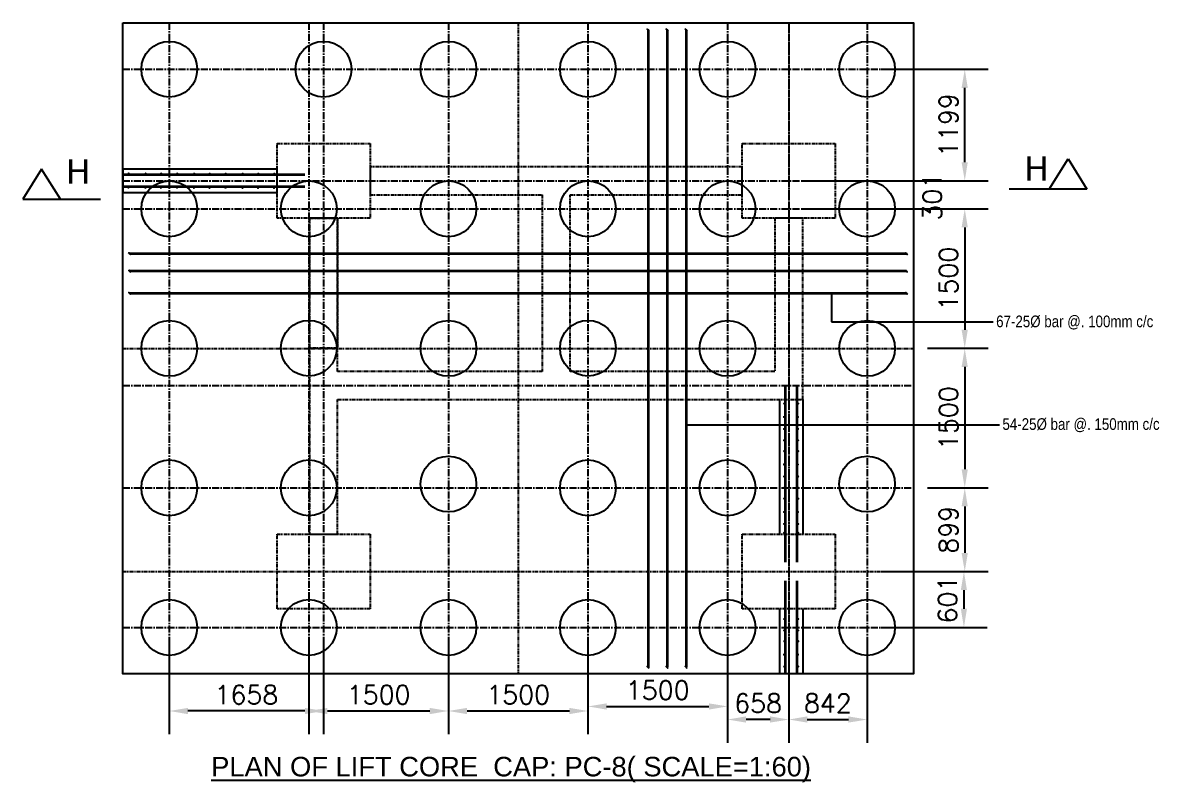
# Model space of a CAD drawing. Header units: millimetres. Extents: x 6239764 to 13047540, y 367704 to 979893.
# Drawn here: x 6589119 to 6601335, y 369435 to 377599 of the extents above; entities that cross this region are included whole.
import ezdxf
from ezdxf import colors
from ezdxf.entities.mleader import LeaderData, LeaderLine
from ezdxf.math import Vec2, Vec3

# ---------------------------------------------------------------- set-up
doc = ezdxf.new("R2010")
doc.units = ezdxf.units.MM
doc.header["$LTSCALE"] = 300
doc.linetypes.add('CENTERX2', pattern=[4, 2.5, -0.5, 0.5, -0.5])
doc.linetypes.add('K', pattern=[2.5, 1.25, -0.25, 0.25, -0.25, 0.25, -0.25])
for name, color, linetype in [('07', 6, 'K'), ('BOU', 12, 'Continuous'), ('DIM', 4, 'Continuous'), ('TEXT', 7, 'Continuous')]:
    doc.layers.add(name, color=color, linetype=linetype)
doc.layers.add('ROD', color=10, linetype='Continuous', lineweight=35)
doc.styles.add('1-100', font='romans.shx', dxfattribs={"height": 200})
doc.styles.add('1-37.5', font='arial.ttf')
doc.styles.add('NARROW', font='ARIALN.TTF')
doc.styles.get("Standard").update_dxf_attribs({"font": 'txt8.shx', "width": 0.7, "bigfont": 'hztxt_ii.shx'})
doc.styles.add('ver', font='verdana.ttf')
doc.dimstyles.new('1-100', dxfattribs={"dimtxt": 210, "dimasz": 200, "dimexe": 250, "dimexo": 150, "dimgap": 75, "dimtad": 1, "dimdec": 0, "dimzin": 3, "dimdsep": 46, "dimtxsty": '1-100', "dimcen": 0.09, "dimclrd": 161, "dimclre": 161, "dimclrt": 161, "dimadec": 0, "dimazin": 0, "dimtfac": 1, "dimtdec": 0, "dimtofl": 0, "dimtmove": 2, "dimatfit": 3, "dimfxl": 1, "dimtolj": 1, "dimtzin": 0, "dimarcsym": 0})

# ---------------------------------------------------------------- blocks, each defined once
blk = doc.blocks.new('*D194')
at = {"layer": '07', "color": 161, "linetype": 'Continuous', "lineweight": -2, "ltscale": 0.1, "transparency": 16777216}
for p, q in [((6590694, 370949), (6590694, 369951)), ((6592352, 370949), (6592352, 369951)), ((6592152, 370201), (6590894, 370201))]:
    blk.add_line(p, q, dxfattribs=at)
at = {"layer": '07', "color": 161, "linetype": 'Continuous', "ltscale": 0.1, "transparency": 16777216}
for points in [[(6590894, 370234), (6590894, 370167), (6590694, 370201)], [(6592152, 370234), (6592152, 370167), (6592352, 370201)]]:
    blk.add_solid(points, dxfattribs=at)
at = {"layer": 'Defpoints', "color": 0, "linetype": 'Continuous', "ltscale": 0.1, "transparency": 16777216}
for p in [(6590694, 371099), (6592352, 371099), (6590694, 370201)]:
    blk.add_point(p, dxfattribs=at)
at = {"layer": '07', "color": 161, "linetype": 'Continuous', "ltscale": 0.1, "transparency": 16777216, "insert": (6591523, 370376), "char_height": 200, "attachment_point": 5, "style": '1-100'}
blk.add_mtext('\\A1;1658', dxfattribs=at)
blk = doc.blocks.new('*D195')
at = {"layer": '07', "color": 161, "linetype": 'Continuous', "lineweight": -2, "ltscale": 0.1, "transparency": 16777216}
for p, q in [((6598194, 370949), (6598194, 369859)), ((6597352, 370449), (6597352, 369859)), ((6597552, 370109), (6597994, 370109))]:
    blk.add_line(p, q, dxfattribs=at)
at = {"layer": '07', "color": 161, "linetype": 'Continuous', "ltscale": 0.1, "transparency": 16777216}
for points in [[(6597552, 370143), (6597552, 370076), (6597352, 370109)], [(6597994, 370143), (6597994, 370076), (6598194, 370109)]]:
    blk.add_solid(points, dxfattribs=at)
at = {"layer": 'Defpoints', "color": 0, "linetype": 'Continuous', "ltscale": 0.1, "transparency": 16777216}
for p in [(6598194, 371099), (6597352, 370599), (6598194, 370109)]:
    blk.add_point(p, dxfattribs=at)
at = {"layer": '07', "color": 161, "linetype": 'Continuous', "ltscale": 0.1, "transparency": 16777216, "insert": (6597773, 370284), "char_height": 200, "attachment_point": 5, "style": '1-100'}
blk.add_mtext('\\A1;842', dxfattribs=at)
blk = doc.blocks.new('*D196')
at = {"layer": '07', "color": 161, "linetype": 'Continuous', "lineweight": -2, "ltscale": 0.1, "transparency": 16777216}
for p, q in [((6598344, 371700), (6599485, 371700)), ((6599235, 371500), (6599235, 371299)), ((6598344, 371099), (6599485, 371099))]:
    blk.add_line(p, q, dxfattribs=at)
at = {"layer": '07', "color": 161, "linetype": 'Continuous', "ltscale": 0.1, "transparency": 16777216}
for points in [[(6599202, 371500), (6599268, 371500), (6599235, 371700)], [(6599202, 371299), (6599268, 371299), (6599235, 371099)]]:
    blk.add_solid(points, dxfattribs=at)
at = {"layer": 'Defpoints', "color": 0, "linetype": 'Continuous', "ltscale": 0.1, "transparency": 16777216}
for p in [(6598194, 371700), (6598194, 371099), (6599235, 371099)]:
    blk.add_point(p, dxfattribs=at)
at = {"layer": '07', "color": 161, "linetype": 'Continuous', "ltscale": 0.1, "transparency": 16777216, "insert": (6599060, 371399), "char_height": 200, "attachment_point": 5, "rotation": 90, "style": '1-100'}
blk.add_mtext('\\A1;601', dxfattribs=at)
blk = doc.blocks.new('*D197')
at = {"layer": '07', "color": 161, "linetype": 'Continuous', "lineweight": -2, "ltscale": 0.1, "transparency": 16777216}
for p, q in [((6598344, 377099), (6599494, 377099)), ((6599244, 376100), (6599244, 376899)), ((6598002, 375900), (6599494, 375900))]:
    blk.add_line(p, q, dxfattribs=at)
at = {"layer": '07', "color": 161, "linetype": 'Continuous', "ltscale": 0.1, "transparency": 16777216}
for points in [[(6599210, 376899), (6599277, 376899), (6599244, 377099)], [(6599210, 376100), (6599277, 376100), (6599244, 375900)]]:
    blk.add_solid(points, dxfattribs=at)
at = {"layer": 'Defpoints', "color": 0, "linetype": 'Continuous', "ltscale": 0.1, "transparency": 16777216}
for p in [(6598194, 377099), (6599244, 377099), (6597852, 375900)]:
    blk.add_point(p, dxfattribs=at)
at = {"layer": '07', "color": 161, "linetype": 'Continuous', "ltscale": 0.1, "transparency": 16777216, "insert": (6599069, 376499), "char_height": 200, "attachment_point": 5, "rotation": 90, "style": '1-100'}
blk.add_mtext('\\A1;1199', dxfattribs=at)
blk = doc.blocks.new('*D198')
at = {"layer": '07', "color": 161, "linetype": 'Continuous', "lineweight": -2, "ltscale": 0.1, "transparency": 16777216}
for p, q in [((6596694, 370949), (6596694, 369859)), ((6597352, 370949), (6597352, 369859)), ((6597152, 370109), (6596894, 370109))]:
    blk.add_line(p, q, dxfattribs=at)
at = {"layer": '07', "color": 161, "linetype": 'Continuous', "ltscale": 0.1, "transparency": 16777216}
for points in [[(6596894, 370143), (6596894, 370076), (6596694, 370109)], [(6597152, 370143), (6597152, 370076), (6597352, 370109)]]:
    blk.add_solid(points, dxfattribs=at)
at = {"layer": 'Defpoints', "color": 0, "linetype": 'Continuous', "ltscale": 0.1, "transparency": 16777216}
for p in [(6596694, 371099), (6597352, 371099), (6596694, 370109)]:
    blk.add_point(p, dxfattribs=at)
at = {"layer": '07', "color": 161, "linetype": 'Continuous', "ltscale": 0.1, "transparency": 16777216, "insert": (6597023, 370284), "char_height": 200, "attachment_point": 5, "style": '1-100'}
blk.add_mtext('\\A1;658', dxfattribs=at)
blk = doc.blocks.new('*D199')
at = {"layer": '07', "color": 161, "linetype": 'Continuous', "lineweight": -2, "ltscale": 0.1, "transparency": 16777216}
for p, q in [((6599244, 376100), (6599244, 376300)), ((6597502, 375900), (6599494, 375900)), ((6597502, 375599), (6599494, 375599)), ((6599244, 375399), (6599244, 375199))]:
    blk.add_line(p, q, dxfattribs=at)
at = {"layer": '07', "color": 161, "linetype": 'Continuous', "ltscale": 0.1, "transparency": 16777216}
for points in [[(6599210, 376100), (6599277, 376100), (6599244, 375900)], [(6599210, 375399), (6599277, 375399), (6599244, 375599)]]:
    blk.add_solid(points, dxfattribs=at)
at = {"layer": 'Defpoints', "color": 0, "linetype": 'Continuous', "ltscale": 0.1, "transparency": 16777216}
for p in [(6597352, 375900), (6597352, 375599), (6599244, 375599)]:
    blk.add_point(p, dxfattribs=at)
at = {"layer": '07', "color": 161, "linetype": 'Continuous', "ltscale": 0.1, "transparency": 16777216, "insert": (6598895, 375729), "char_height": 200, "attachment_point": 5, "rotation": 90, "style": '1-100'}
blk.add_mtext('\\A1;301', dxfattribs=at)
blk = doc.blocks.new('*D372')
at = {"layer": '07', "color": 161, "linetype": 'Continuous', "lineweight": -2, "ltscale": 0.1, "transparency": 16777216}
for p, q in [((6592194, 370949), (6592194, 369951)), ((6593694, 370949), (6593694, 369951)), ((6592394, 370201), (6593494, 370201))]:
    blk.add_line(p, q, dxfattribs=at)
at = {"layer": '07', "color": 161, "linetype": 'Continuous', "ltscale": 0.1, "transparency": 16777216}
for points in [[(6592394, 370234), (6592394, 370167), (6592194, 370201)], [(6593494, 370234), (6593494, 370167), (6593694, 370201)]]:
    blk.add_solid(points, dxfattribs=at)
at = {"layer": 'Defpoints', "color": 0, "linetype": 'Continuous', "ltscale": 0.1, "transparency": 16777216}
for p in [(6592194, 371099), (6593694, 371099), (6593694, 370201)]:
    blk.add_point(p, dxfattribs=at)
at = {"layer": '07', "color": 161, "linetype": 'Continuous', "ltscale": 0.1, "transparency": 16777216, "insert": (6592944, 370376), "char_height": 200, "attachment_point": 5, "style": '1-100'}
blk.add_mtext('\\A1;1500', dxfattribs=at)
blk = doc.blocks.new('*D373')
at = {"layer": '07', "color": 161, "linetype": 'Continuous', "lineweight": -2, "ltscale": 0.1, "transparency": 16777216}
for p, q in [((6593694, 370949), (6593694, 369951)), ((6595194, 370949), (6595194, 369951)), ((6593894, 370201), (6594994, 370201))]:
    blk.add_line(p, q, dxfattribs=at)
at = {"layer": '07', "color": 161, "linetype": 'Continuous', "ltscale": 0.1, "transparency": 16777216}
for points in [[(6593894, 370234), (6593894, 370167), (6593694, 370201)], [(6594994, 370234), (6594994, 370167), (6595194, 370201)]]:
    blk.add_solid(points, dxfattribs=at)
at = {"layer": 'Defpoints', "color": 0, "linetype": 'Continuous', "ltscale": 0.1, "transparency": 16777216}
for p in [(6593694, 371099), (6595194, 371099), (6595194, 370201)]:
    blk.add_point(p, dxfattribs=at)
at = {"layer": '07', "color": 161, "linetype": 'Continuous', "ltscale": 0.1, "transparency": 16777216, "insert": (6594444, 370376), "char_height": 200, "attachment_point": 5, "style": '1-100'}
blk.add_mtext('\\A1;1500', dxfattribs=at)
blk = doc.blocks.new('*D374')
at = {"layer": '07', "color": 161, "linetype": 'Continuous', "lineweight": -2, "ltscale": 0.1, "transparency": 16777216}
for p, q in [((6595194, 370949), (6595194, 370000)), ((6596694, 370949), (6596694, 370000)), ((6595394, 370250), (6596494, 370250))]:
    blk.add_line(p, q, dxfattribs=at)
at = {"layer": '07', "color": 161, "linetype": 'Continuous', "ltscale": 0.1, "transparency": 16777216}
for points in [[(6595394, 370283), (6595394, 370216), (6595194, 370250)], [(6596494, 370283), (6596494, 370216), (6596694, 370250)]]:
    blk.add_solid(points, dxfattribs=at)
at = {"layer": 'Defpoints', "color": 0, "linetype": 'Continuous', "ltscale": 0.1, "transparency": 16777216}
for p in [(6595194, 371099), (6596694, 371099), (6596694, 370250)]:
    blk.add_point(p, dxfattribs=at)
at = {"layer": '07', "color": 161, "linetype": 'Continuous', "ltscale": 0.1, "transparency": 16777216, "insert": (6595944, 370425), "char_height": 200, "attachment_point": 5, "style": '1-100'}
blk.add_mtext('\\A1;1500', dxfattribs=at)
blk = doc.blocks.new('*D375')
at = {"layer": '07', "color": 161, "linetype": 'Continuous', "lineweight": -2, "ltscale": 0.1, "transparency": 16777216}
for p, q in [((6598844, 375599), (6599494, 375599)), ((6599244, 375399), (6599244, 374299)), ((6598844, 374099), (6599494, 374099))]:
    blk.add_line(p, q, dxfattribs=at)
at = {"layer": '07', "color": 161, "linetype": 'Continuous', "ltscale": 0.1, "transparency": 16777216}
for points in [[(6599210, 375399), (6599277, 375399), (6599244, 375599)], [(6599210, 374299), (6599277, 374299), (6599244, 374099)]]:
    blk.add_solid(points, dxfattribs=at)
at = {"layer": 'Defpoints', "color": 0, "linetype": 'Continuous', "ltscale": 0.1, "transparency": 16777216}
for p in [(6598694, 375599), (6598694, 374099), (6599244, 374099)]:
    blk.add_point(p, dxfattribs=at)
at = {"layer": '07', "color": 161, "linetype": 'Continuous', "ltscale": 0.1, "transparency": 16777216, "insert": (6599069, 374849), "char_height": 200, "attachment_point": 5, "rotation": 90, "style": '1-100'}
blk.add_mtext('\\A1;1500', dxfattribs=at)
blk = doc.blocks.new('*D376')
at = {"layer": '07', "color": 161, "linetype": 'Continuous', "lineweight": -2, "ltscale": 0.1, "transparency": 16777216}
for p, q in [((6598844, 374099), (6599494, 374099)), ((6599244, 373899), (6599244, 372799)), ((6598844, 372599), (6599494, 372599))]:
    blk.add_line(p, q, dxfattribs=at)
at = {"layer": '07', "color": 161, "linetype": 'Continuous', "ltscale": 0.1, "transparency": 16777216}
for points in [[(6599210, 373899), (6599277, 373899), (6599244, 374099)], [(6599210, 372799), (6599277, 372799), (6599244, 372599)]]:
    blk.add_solid(points, dxfattribs=at)
at = {"layer": 'Defpoints', "color": 0, "linetype": 'Continuous', "ltscale": 0.1, "transparency": 16777216}
for p in [(6598694, 374099), (6598694, 372599), (6599244, 372599)]:
    blk.add_point(p, dxfattribs=at)
at = {"layer": '07', "color": 161, "linetype": 'Continuous', "ltscale": 0.1, "transparency": 16777216, "insert": (6599069, 373349), "char_height": 200, "attachment_point": 5, "rotation": 90, "style": '1-100'}
blk.add_mtext('\\A1;1500', dxfattribs=at)
blk = doc.blocks.new('*D377')
at = {"layer": '07', "color": 161, "linetype": 'Continuous', "lineweight": -2, "ltscale": 0.1, "transparency": 16777216}
for p, q in [((6598844, 372599), (6599494, 372599)), ((6599244, 372399), (6599244, 371900)), ((6598844, 371700), (6599494, 371700))]:
    blk.add_line(p, q, dxfattribs=at)
at = {"layer": '07', "color": 161, "linetype": 'Continuous', "ltscale": 0.1, "transparency": 16777216}
for points in [[(6599210, 372399), (6599277, 372399), (6599244, 372599)], [(6599210, 371900), (6599277, 371900), (6599244, 371700)]]:
    blk.add_solid(points, dxfattribs=at)
at = {"layer": 'Defpoints', "color": 0, "linetype": 'Continuous', "ltscale": 0.1, "transparency": 16777216}
for p in [(6598694, 372599), (6598694, 371700), (6599244, 371700)]:
    blk.add_point(p, dxfattribs=at)
at = {"layer": '07', "color": 161, "linetype": 'Continuous', "ltscale": 0.1, "transparency": 16777216, "insert": (6599069, 372149), "char_height": 200, "attachment_point": 5, "rotation": 90, "style": '1-100'}
blk.add_mtext('\\A1;899', dxfattribs=at)

msp = doc.modelspace()

# ---------------------------------------------------------------- hatches: boundary and pattern name
at = {"layer": 'ROD'}
h = msp.add_hatch(dxfattribs=at)
h.set_pattern_fill('ANSI31', color=256)
h.set_pattern_definition([(45, (6428986.85766, 683924.47001), (-0.08838834765, 0.08838834765), [])])
h.paths.add_polyline_path([(6595847.1, 377523, 1), (6595834.4, 377523, 1)])
h = msp.add_hatch(dxfattribs=at)
h.set_pattern_fill('ANSI31', color=256)
h.set_pattern_definition([(45, (6429191.7179, 683924.47001), (-0.08838834765, 0.08838834765), [])])
h.paths.add_polyline_path([(6596052, 377523, 1), (6596039.3, 377523, 1)])
h = msp.add_hatch(dxfattribs=at)
h.set_pattern_fill('ANSI31', color=256)
h.set_pattern_definition([(45, (6429396.56203, 683924.47001), (-0.08838834765, 0.08838834765), [])])
h.paths.add_polyline_path([(6596256.8, 377523, 1), (6596244.1, 377523, 1)])
h = msp.add_hatch(dxfattribs=at)
h.set_pattern_fill('ANSI31', color=256)
h.set_pattern_definition([(45, (6423415.13902, 681519.44407), (-0.08838834765, 0.08838834765), [])])
h.paths.add_polyline_path([(6590275.4, 375118, 1), (6590262.7, 375118, 1)])
h = msp.add_hatch(dxfattribs=at)
h.set_pattern_fill('ANSI31', color=256)
h.set_pattern_definition([(45, (6431765.13902, 681519.44407), (-0.08838834765, 0.08838834765), [])])
h.paths.add_polyline_path([(6598625.4, 375118, 1), (6598612.7, 375118, 1)])
h = msp.add_hatch(dxfattribs=at)
h.set_pattern_fill('ANSI31', color=256)
h.set_pattern_definition([(45, (6423415.13902, 681331.51594), (-0.08838834765, 0.08838834765), [])])
h.paths.add_polyline_path([(6590275.4, 374930.1, 1), (6590262.7, 374930.1, 1)])
h = msp.add_hatch(dxfattribs=at)
h.set_pattern_fill('ANSI31', color=256)
h.set_pattern_definition([(45, (6431765.13902, 681331.51594), (-0.08838834765, 0.08838834765), [])])
h.paths.add_polyline_path([(6598625.4, 374930.1, 1), (6598612.7, 374930.1, 1)])
h = msp.add_hatch(dxfattribs=at)
h.set_pattern_fill('ANSI31', color=256)
h.set_pattern_definition([(45, (6423415.13902, 681094.12205), (-0.08838834765, 0.08838834765), [])])
h.paths.add_polyline_path([(6590275.4, 374692.7, 1), (6590262.7, 374692.7, 1)])
h = msp.add_hatch(dxfattribs=at)
h.set_pattern_fill('ANSI31', color=256)
h.set_pattern_definition([(45, (6431765.13902, 681094.12205), (-0.08838834765, 0.08838834765), [])])
h.paths.add_polyline_path([(6598625.4, 374692.7, 1), (6598612.7, 374692.7, 1)])
h = msp.add_hatch(dxfattribs=at)
h.set_pattern_fill('ANSI31', color=256)
h.set_pattern_definition([(45, (6428986.85766, 677074.47001), (-0.08838834765, 0.08838834765), [])])
h.paths.add_polyline_path([(6595847.1, 370673, 1), (6595834.4, 370673, 1)])
h = msp.add_hatch(dxfattribs=at)
h.set_pattern_fill('ANSI31', color=256)
h.set_pattern_definition([(45, (6429191.7179, 677074.47001), (-0.08838834765, 0.08838834765), [])])
h.paths.add_polyline_path([(6596052, 370673, 1), (6596039.3, 370673, 1)])
h = msp.add_hatch(dxfattribs=at)
h.set_pattern_fill('ANSI31', color=256)
h.set_pattern_definition([(45, (6429396.56203, 677074.47001), (-0.08838834765, 0.08838834765), [])])
h.paths.add_polyline_path([(6596256.8, 370673, 1), (6596244.1, 370673, 1)])

# ---------------------------------------------------------------- linework, layer by layer
at = {"color": 8, "linetype": 'CENTERX2', "ltscale": 0.1}
for p, q in [((6590694.3, 377598.8), (6590694.3, 370598.8)), ((6592194.3, 377598.8), (6592194.3, 370598.8)), ((6592352.3, 377598.8), (6592352.3, 370598.8)), ((6593694.3, 377598.8), (6593694.3, 370598.8)), ((6595194.3, 377598.8), (6595194.3, 370598.8)), ((6596694.3, 377598.8), (6596694.3, 370598.8)), ((6597352.3, 377598.8), (6597352.3, 370598.8)), ((6598194.3, 377598.8), (6598194.3, 370598.8)), ((6590194.3, 377098.8), (6598694.3, 377098.8)), ((6590194.3, 375899.8), (6598694.3, 375899.8)), ((6590194.3, 375598.8), (6598694.3, 375598.8)), ((6590194.3, 373699.8), (6598694.3, 373699.8)), ((6590194.3, 372598.8), (6598694.3, 372598.8)), ((6590194.3, 371098.8), (6598694.3, 371098.8))]:
    msp.add_line(p, q, dxfattribs=at)
at = {"color": 6, "ltscale": 0.1}
for p, q in [((6597811, 374382.1), (6599548.1, 374382.1)), ((6597252.3, 373549.8), (6597252.3, 372099.8)), ((6597502.3, 373549.8), (6597502.3, 372099.8)), ((6597252.3, 371299.8), (6597252.3, 370598.8)), ((6597502.3, 371299.8), (6597502.3, 370598.8))]:
    msp.add_line(p, q, dxfattribs=at)
msp.add_lwpolyline([(6591852.3, 376024.8), (6590194.3, 376024.8), (6590194.3, 375774.8), (6591852.3, 375774.8)], close=True, dxfattribs=at)
at = {"color": 1, "ltscale": 0.1, "const_width": 12}
for points in [[(6590251.5, 375978.1, 1), (6590263.5, 375978.1, 1)], [(6590434.1, 375977.2, 1), (6590446.1, 375977.2, 1)], [(6590601, 375977.1, 1), (6590613, 375977.1, 1)], [(6590773.2, 375977.1, 1), (6590785.2, 375977.1, 1)], [(6590955.8, 375976.2, 1), (6590967.8, 375976.2, 1)], [(6591122.7, 375976.2, 1), (6591134.7, 375976.2, 1)], [(6591294.9, 375976.2, 1), (6591306.9, 375976.2, 1)], [(6591477.4, 375975.3, 1), (6591489.4, 375975.3, 1)], [(6591644.4, 375975.2, 1), (6591656.4, 375975.2, 1)], [(6591816.5, 375975.2, 1), (6591828.5, 375975.2, 1)], [(6590248.7, 375827.3, 1), (6590260.7, 375827.3, 1)], [(6590431.3, 375825.3, 1), (6590443.3, 375825.3, 1)], [(6590598.2, 375825.3, 1), (6590610.2, 375825.3, 1)], [(6590770.4, 375826.4, 1), (6590782.4, 375826.4, 1)], [(6590952.9, 375824.4, 1), (6590964.9, 375824.4, 1)], [(6591119.9, 375824.3, 1), (6591131.9, 375824.3, 1)], [(6591292, 375825.4, 1), (6591304, 375825.4, 1)], [(6591474.6, 375823.4, 1), (6591486.6, 375823.4, 1)], [(6591641.5, 375823.3, 1), (6591653.5, 375823.3, 1)], [(6591813.7, 375823.3, 1), (6591825.7, 375823.3, 1)], [(6597297.4, 373504.9, 1), (6597309.4, 373504.9, 1)], [(6597447.3, 373504.9, 1), (6597459.3, 373504.9, 1)], [(6597294.7, 373361.5, 1), (6597306.7, 373361.5, 1)], [(6597444.5, 373361.5, 1), (6597456.5, 373361.5, 1)], [(6597296.5, 373232.5, 1), (6597308.5, 373232.5, 1)], [(6597446.3, 373232.5, 1), (6597458.3, 373232.5, 1)], [(6597296.7, 373110.1, 1), (6597308.7, 373110.1, 1)], [(6597446.5, 373110.1, 1), (6597458.5, 373110.1, 1)], [(6597297.7, 372994.1, 1), (6597309.7, 372994.1, 1)], [(6597447.5, 372994.1, 1), (6597459.5, 372994.1, 1)], [(6597294.9, 372850.7, 1), (6597306.9, 372850.7, 1)], [(6597444.8, 372850.7, 1), (6597456.8, 372850.7, 1)], [(6597296.8, 372721.7, 1), (6597308.8, 372721.7, 1)], [(6597446.6, 372721.7, 1), (6597458.6, 372721.7, 1)], [(6597296.9, 372599.3, 1), (6597308.9, 372599.3, 1)], [(6597446.8, 372599.3, 1), (6597458.8, 372599.3, 1)], [(6597298, 372483.3, 1), (6597310, 372483.3, 1)], [(6597447.8, 372483.3, 1), (6597459.8, 372483.3, 1)], [(6597295.2, 372339.9, 1), (6597307.2, 372339.9, 1)], [(6597445, 372339.9, 1), (6597457, 372339.9, 1)], [(6597297, 372210.9, 1), (6597309, 372210.9, 1)], [(6597297.2, 372116.9, 1), (6597309.2, 372116.9, 1)], [(6597446.9, 372210.9, 1), (6597458.9, 372210.9, 1)], [(6597447, 372116.9, 1), (6597459, 372116.9, 1)], [(6597297.6, 371189.4, 1), (6597309.6, 371189.4, 1)], [(6597447.4, 371189.4, 1), (6597459.4, 371189.4, 1)], [(6597297.8, 371066.9, 1), (6597309.8, 371066.9, 1)], [(6597447.6, 371066.9, 1), (6597459.6, 371066.9, 1)], [(6597298.8, 370950.9, 1), (6597310.8, 370950.9, 1)], [(6597448.6, 370950.9, 1), (6597460.6, 370950.9, 1)], [(6597296, 370807.6, 1), (6597308, 370807.6, 1)], [(6597445.9, 370807.6, 1), (6597457.9, 370807.6, 1)], [(6597297.9, 370678.6, 1), (6597309.9, 370678.6, 1)], [(6597447.7, 370678.6, 1), (6597459.7, 370678.6, 1)]]:
    msp.add_lwpolyline(points, format="xyb", close=True, dxfattribs=at)
at = {"color": 22, "ltscale": 0.1}
for centre in [(6590694.3, 377098.8), (6592352.3, 377098.8), (6593694.3, 377098.8), (6595194.3, 377098.8), (6596694.3, 377098.8), (6598194.3, 377098.8), (6590694.3, 375598.8), (6592194.3, 375598.8), (6593694.3, 375598.8), (6595194.3, 375598.8), (6596694.3, 375598.8), (6598194.3, 375598.8), (6590694.3, 374098.8), (6592194.3, 374099.8), (6593694.3, 374098.8), (6595194.3, 374099.8), (6596694.3, 374098.8), (6598194.3, 374098.8), (6590694.3, 372598.8), (6592194.3, 372598.8), (6593694.3, 372640.6), (6595194.3, 372598.8), (6596694.3, 372598.8), (6598194.3, 372640.6), (6590694.3, 371098.8), (6592194.3, 371098.8), (6593694.3, 371098.8), (6595194.3, 371098.8), (6596694.3, 371098.8), (6598194.3, 371098.8)]:
    msp.add_circle(centre, 300, dxfattribs=at)
at = {"layer": '07', "color": 2, "ltscale": 0.1}
for p, q in [((6594444.3, 377598.8), (6594444.3, 370598.8)), ((6590194.3, 374098.8), (6598694.3, 374098.8))]:
    msp.add_line(p, q, dxfattribs=at)
at = {"layer": '07', "color": 4, "ltscale": 0.1}
msp.add_line((6597352.3, 377598.8), (6597352.3, 370598.8), dxfattribs=at)
at = {"layer": '07', "color": 6, "ltscale": 0.1}
for p, q in [((6592202.3, 373549.8), (6592202.3, 372099.8)), ((6590194.3, 371699.8), (6598694.3, 371699.8))]:
    msp.add_line(p, q, dxfattribs=at)
at = {"layer": '07', "color": 1, "ltscale": 0.1}
for points in [[(6591852.3, 376299.8), (6592852.3, 376299.8), (6592852.3, 375499.8), (6591852.3, 375499.8)], [(6596852.3, 376299.8), (6597852.3, 376299.8), (6597852.3, 375499.8), (6596852.3, 375499.8)], [(6591852.3, 372099.8), (6592852.3, 372099.8), (6592852.3, 371299.8), (6591852.3, 371299.8)], [(6596852.3, 372099.8), (6597852.3, 372099.8), (6597852.3, 371299.8), (6596852.3, 371299.8)]]:
    msp.add_lwpolyline(points, close=True, dxfattribs=at)
at = {"layer": '07', "color": 6, "ltscale": 0.1}
msp.add_lwpolyline([(6592202.3, 375499.8), (6592202.3, 372099.8), (6592502.3, 372099.8), (6592502.3, 373549.8), (6597502.3, 373549.8), (6597502.3, 375499.8), (6597202.3, 375499.8), (6597202.3, 373849.8), (6595002.3, 373849.8), (6595002.3, 375749.8), (6596852.3, 375749.8), (6596852.3, 376049.8), (6592852.3, 376049.8), (6592852.3, 375749.8), (6594702.3, 375749.8), (6594702.3, 373849.8), (6592502.3, 373849.8), (6592502.3, 375499.8), (6592202.3, 375499.8)], dxfattribs=at)
msp.add_lwpolyline([(6592202.3, 375499.8), (6592502.3, 375499.8), (6592502.3, 374099.8), (6592202.3, 374099.8)], close=True, dxfattribs=at)
at = {"layer": 'BOU', "color": 141, "ltscale": 0.1}
msp.add_lwpolyline([(6590194.3, 377598.8), (6598694.3, 377598.8), (6598694.3, 370598.8), (6590194.3, 370598.8)], close=True, dxfattribs=at)
at = {"layer": 'DIM', "ltscale": 3}
for p, q in [((6600150.5, 375809.7), (6600354.3, 376134.6)), ((6600354.3, 376134.6), (6600554.8, 375809.7)), ((6589319.2, 376026.2), (6589118.8, 375701.3)), ((6589523.1, 375701.3), (6589319.2, 376026.2)), ((6600554.8, 375809.7), (6599720.6, 375809.7)), ((6589118.8, 375701.3), (6589953, 375701.3))]:
    msp.add_line(p, q, dxfattribs=at)
at = {"layer": 'ROD'}
for p, q in [((6595841, 377523.8), (6595841, 370673.8)), ((6596045.9, 377523.8), (6596045.9, 370673.8)), ((6596250.7, 377523.8), (6596250.7, 370673.8)), ((6590269.3, 375118.8), (6598619.3, 375118.8)), ((6590269.3, 374930.8), (6598619.3, 374930.8)), ((6590269.3, 374693.5), (6598619.3, 374693.5)), ((6597314.3, 373699.8), (6597314.3, 371799.8)), ((6597440.3, 373699.8), (6597440.3, 371799.8)), ((6597314.3, 371599.8), (6597314.3, 370598.8)), ((6597440.3, 371599.8), (6597440.3, 370598.8))]:
    msp.add_line(p, q, dxfattribs=at)
for points in [[(6592152.3, 375962.8), (6590194.3, 375962.8)], [(6590194.3, 375836.8), (6592152.3, 375836.8)]]:
    msp.add_lwpolyline(points, dxfattribs=at)

# ---------------------------------------------------------------- texts
at = {"lineweight": 25}
for s, height, style, p in [('H', 258.5, 'ver', (6599881, 375902.6)), ('H', 258.5, 'ver', (6589581.1, 375870.7)), ('67-25Ø bar @. 100mm c/c', 125, 'NARROW', (6599581.5, 374326.1)), ('54-25Ø bar @. 150mm c/c', 125, 'NARROW', (6599649.2, 373222.4))]:
    msp.add_text(s, height=height, dxfattribs=dict(at, style=style)).set_placement(p)
at = {"layer": 'TEXT', "linetype": 'Continuous', "ltscale": 0.5, "insert": (6591062.8, 369707.9), "char_height": 210, "attachment_point": 1, "style": '1-37.5'}
msp.add_mtext('{\\L PLAN OF LIFT CORE  CAP: PC-8( SCALE=1:60)}', dxfattribs=at)

# ---------------------------------------------------------------- dimensions: what is measured, and where the dimension line sits
at = {"layer": '07', "color": 6, "linetype": 'Continuous', "ltscale": 0.1}
for base, p1, p2, picture, middle in [((6599243.6, 377098.8), (6597852.3, 375899.8), (6598194.3, 377098.8), '*D197', (6599068.6, 376499.3)), ((6599243.6, 374098.8), (6598694.3, 375598.8), (6598694.3, 374098.8), '*D375', (6599068.6, 374848.8)), ((6599243.6, 372598.8), (6598694.3, 374098.8), (6598694.3, 372598.8), '*D376', (6599068.6, 373348.8)), ((6599243.6, 371699.8), (6598694.3, 372598.8), (6598694.3, 371699.8), '*D377', (6599068.6, 372149.3)), ((6599235.1, 371098.8), (6598194.3, 371699.8), (6598194.3, 371098.8), '*D196', (6599060.1, 371399.3))]:
    dim = msp.add_linear_dim(base=base, p1=p1, p2=p2, angle=90, dimstyle='1-100', dxfattribs=at)
    dim.commit()
    dim.dimension.update_dxf_attribs({"geometry": picture, "text_midpoint": middle})
dim = msp.add_linear_dim(base=(6599243.6, 375598.8), p1=(6597352.3, 375899.8), p2=(6597352.3, 375598.8), angle=90, dimstyle='1-100', dxfattribs=at)
dim.commit()
dim.dimension.update_dxf_attribs({"geometry": '*D199', "text_midpoint": (6598894.8, 375728.5), "dimtype": 160})
for base, p1, p2, picture, middle in [((6590694.3, 370200.8), (6592352.3, 371098.8), (6590694.3, 371098.8), '*D194', (6591523.3, 370375.8)), ((6593694.3, 370200.8), (6592194.3, 371098.8), (6593694.3, 371098.8), '*D372', (6592944.3, 370375.8)), ((6595194.3, 370200.8), (6593694.3, 371098.8), (6595194.3, 371098.8), '*D373', (6594444.3, 370375.8)), ((6596694.3, 370249.8), (6595194.3, 371098.8), (6596694.3, 371098.8), '*D374', (6595944.3, 370424.8)), ((6596694.3, 370109.5), (6597352.3, 371098.8), (6596694.3, 371098.8), '*D198', (6597023.3, 370284.5)), ((6598194.3, 370109.5), (6597352.3, 370598.8), (6598194.3, 371098.8), '*D195', (6597773.3, 370284.5))]:
    dim = msp.add_linear_dim(base=base, p1=p1, p2=p2, dimstyle='1-100', dxfattribs=at)
    dim.commit()
    dim.dimension.update_dxf_attribs({"geometry": picture, "text_midpoint": middle})

# ---------------------------------------------------------------- leaders
at = {"color": 6, "ltscale": 0.1}
ml = msp.add_multileader_mtext('Standard', dxfattribs=at)
ml.set_content('', color=6)
ml.set_leader_properties()
ml.build(insert=Vec2(0, 0))
ml.multileader.update_dxf_attribs({"text_right_attachment_type": 6, "dogleg_length": 0.36})
ctx = ml.context
ctx.base_point, ctx.plane_origin = Vec3(6597811, 374382.1), Vec3(6597810.7, 374693.5)
ctx.right_attachment = 6
notes = []
notes.append((ctx, [(0, (1, 1, 0), (6597810.7, 374382.1), (1, 0), 0.36, [(0, [(6597810.7, 374693.5)], 0, [])])]))
ctx.mtext.insert, ctx.mtext.flow_direction = Vec3(6597813, 374384.1), 5
ml = msp.add_multileader_mtext('Standard', dxfattribs=at)
ml.set_content('', color=6)
ml.set_leader_properties()
ml.build(insert=Vec2(0, 0))
ml.multileader.update_dxf_attribs({"text_right_attachment_type": 6, "dogleg_length": 0.36})
ctx = ml.context
ctx.base_point, ctx.plane_origin = Vec3(6599616.2, 373278.4), Vec3(6596250.7, 373278.4)
ctx.right_attachment = 6
notes.append((ctx, [(0, (1, 1, 0), (6599615.8, 373278.4), (1, 0), 0.36, [(0, [(6596250.7, 373278.4)], 0, [])])]))
ctx.mtext.insert, ctx.mtext.flow_direction = Vec3(6599618.2, 373280.4), 5
for ctx, leaders in notes:
    for number, flags, end, landing, length, lines in leaders:
        leader = LeaderData()
        leader.index, (leader.has_last_leader_line, leader.has_dogleg_vector, leader.attachment_direction) = number, flags
        leader.last_leader_point, leader.dogleg_vector, leader.dogleg_length = Vec3(end), Vec3(landing), length
        for number, points, colour, breaks in lines:
            line = LeaderLine()
            line.index, line.vertices, line.color, line.breaks = number, Vec3.list(points), colors.encode_raw_color(colour), breaks
            leader.lines.append(line)
        ctx.leaders.append(leader)

doc.saveas('drawing.dxf')
